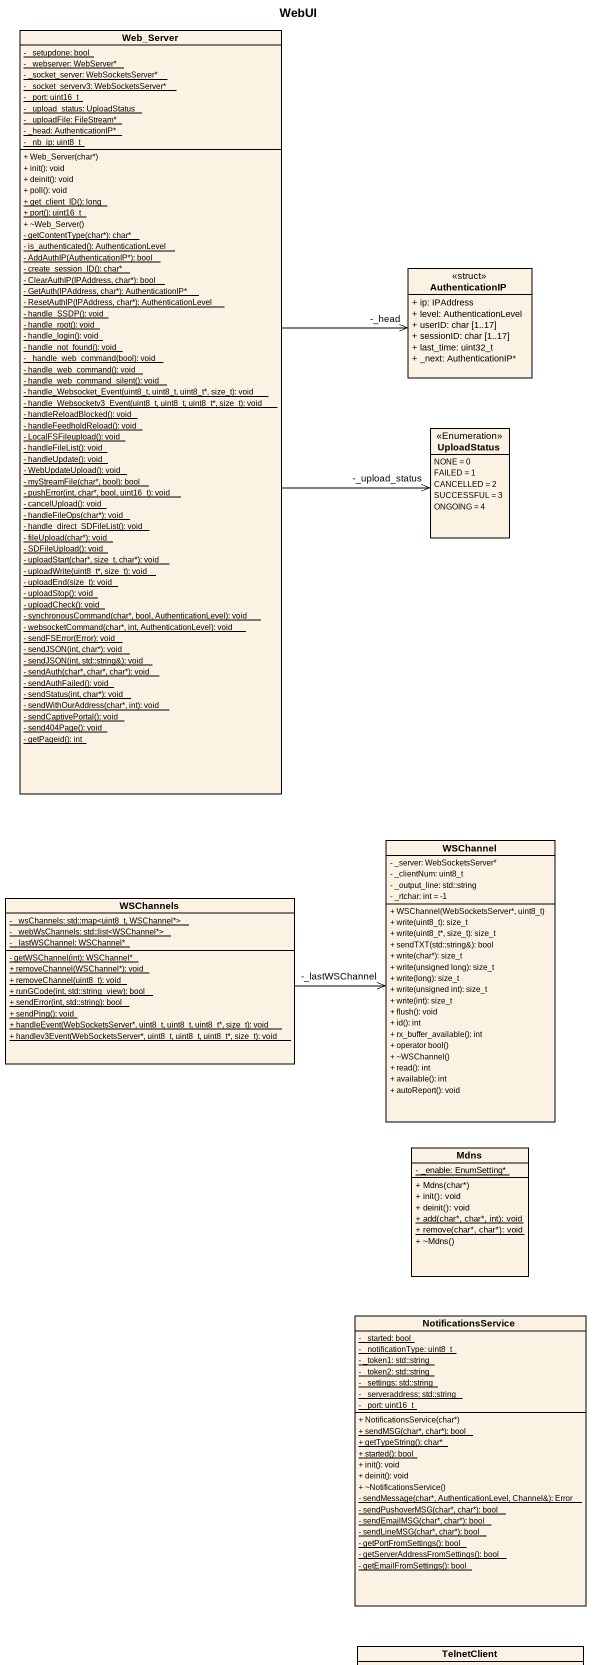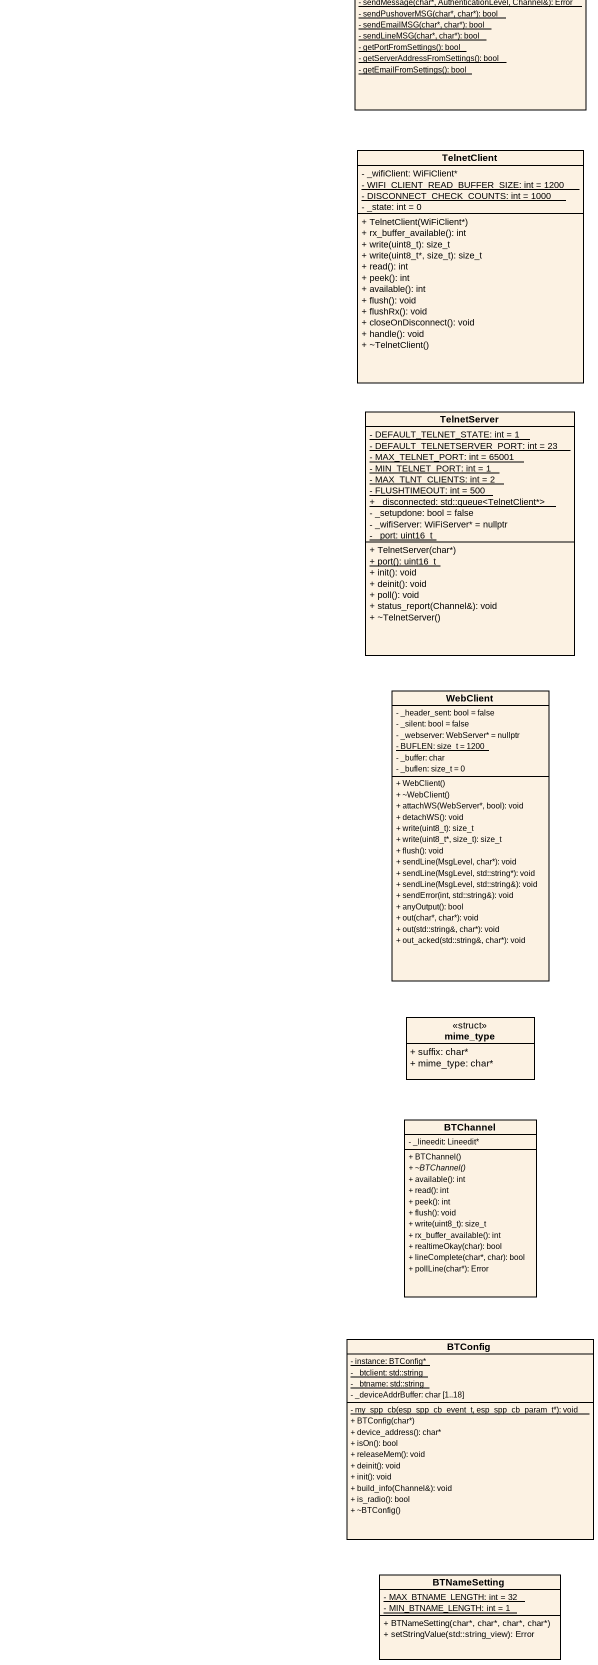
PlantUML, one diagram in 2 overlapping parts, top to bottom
@startuml
title WebUI
hide circle
hide empty members
skinparam classAttributeIconSize 0
class Web_Server {
  {static} - _setupdone: bool
  {static} - _webserver: WebServer*
  {static} - _socket_server: WebSocketsServer*
  {static} - _socket_serverv3: WebSocketsServer*
  {static} - _port: uint16_t
  {static} - _upload_status: UploadStatus
  {static} - _uploadFile: FileStream*
  {static} - _head: AuthenticationIP*
  {static} - _nb_ip: uint8_t
  + Web_Server(char*)
  + init(): void
  + deinit(): void
  + poll(): void
  {static} + get_client_ID(): long
  {static} + port(): uint16_t
  + ~Web_Server()
  {static} - getContentType(char*): char*
  {static} - is_authenticated(): AuthenticationLevel
  {static} - AddAuthIP(AuthenticationIP*): bool
  {static} - create_session_ID(): char*
  {static} - ClearAuthIP(IPAddress, char*): bool
  {static} - GetAuth(IPAddress, char*): AuthenticationIP*
  {static} - ResetAuthIP(IPAddress, char*): AuthenticationLevel
  {static} - handle_SSDP(): void
  {static} - handle_root(): void
  {static} - handle_login(): void
  {static} - handle_not_found(): void
  {static} - _handle_web_command(bool): void
  {static} - handle_web_command(): void
  {static} - handle_web_command_silent(): void
  {static} - handle_Websocket_Event(uint8_t, uint8_t, uint8_t*, size_t): void
  {static} - handle_Websocketv3_Event(uint8_t, uint8_t, uint8_t*, size_t): void
  {static} - handleReloadBlocked(): void
  {static} - handleFeedholdReload(): void
  {static} - LocalFSFileupload(): void
  {static} - handleFileList(): void
  {static} - handleUpdate(): void
  {static} - WebUpdateUpload(): void
  {static} - myStreamFile(char*, bool): bool
  {static} - pushError(int, char*, bool, uint16_t): void
  {static} - cancelUpload(): void
  {static} - handleFileOps(char*): void
  {static} - handle_direct_SDFileList(): void
  {static} - fileUpload(char*): void
  {static} - SDFileUpload(): void
  {static} - uploadStart(char*, size_t, char*): void
  {static} - uploadWrite(uint8_t*, size_t): void
  {static} - uploadEnd(size_t): void
  {static} - uploadStop(): void
  {static} - uploadCheck(): void
  {static} - synchronousCommand(char*, bool, AuthenticationLevel): void
  {static} - websocketCommand(char*, int, AuthenticationLevel): void
  {static} - sendFSError(Error): void
  {static} - sendJSON(int, char*): void
  {static} - sendJSON(int, std::string&): void
  {static} - sendAuth(char*, char*, char*): void
  {static} - sendAuthFailed(): void
  {static} - sendStatus(int, char*): void
  {static} - sendWithOurAddress(char*, int): void
  {static} - sendCaptivePortal(): void
  {static} - send404Page(): void
  {static} - getPageid(): int
}
class AuthenticationIP <<struct>> {
  + ip: IPAddress
  + level: AuthenticationLevel
  + userID: char [1..17]
  + sessionID: char [1..17]
  + last_time: uint32_t
  + _next: AuthenticationIP*
}
enum UploadStatus <<Enumeration>> {
  NONE = 0
  FAILED = 1
  CANCELLED = 2
  SUCCESSFUL = 3
  ONGOING = 4
}
class WSChannel {
  - _server: WebSocketsServer*
  - _clientNum: uint8_t
  - _output_line: std::string
  - _rtchar: int = -1
  + WSChannel(WebSocketsServer*, uint8_t)
  + write(uint8_t): size_t
  + write(uint8_t*, size_t): size_t
  + sendTXT(std::string&): bool
  + write(char*): size_t
  + write(unsigned long): size_t
  + write(long): size_t
  + write(unsigned int): size_t
  + write(int): size_t
  + flush(): void
  + id(): int
  + rx_buffer_available(): int
  + operator bool()
  + ~WSChannel()
  + read(): int
  + available(): int
  + autoReport(): void
}
class WSChannels {
  {static} - _wsChannels: std::map<uint8_t, WSChannel*>
  {static} - _webWsChannels: std::list<WSChannel*>
  {static} - _lastWSChannel: WSChannel*
  {static} - getWSChannel(int): WSChannel*
  {static} + removeChannel(WSChannel*): void
  {static} + removeChannel(uint8_t): void
  {static} + runGCode(int, std::string_view): bool
  {static} + sendError(int, std::string): bool
  {static} + sendPing(): void
  {static} + handleEvent(WebSocketsServer*, uint8_t, uint8_t, uint8_t*, size_t): void
  {static} + handlev3Event(WebSocketsServer*, uint8_t, uint8_t, uint8_t*, size_t): void
}
class Mdns {
  {static} - _enable: EnumSetting*
  + Mdns(char*)
  + init(): void
  + deinit(): void
  {static} + add(char*, char*, int): void
  {static} + remove(char*, char*): void
  + ~Mdns()
}
class NotificationsService {
  {static} - _started: bool
  {static} - _notificationType: uint8_t
  {static} - _token1: std::string
  {static} - _token2: std::string
  {static} - _settings: std::string
  {static} - _serveraddress: std::string
  {static} - _port: uint16_t
  + NotificationsService(char*)
  {static} + sendMSG(char*, char*): bool
  {static} + getTypeString(): char*
  {static} + started(): bool
  + init(): void
  + deinit(): void
  + ~NotificationsService()
  {static} - sendMessage(char*, AuthenticationLevel, Channel&): Error
  {static} - sendPushoverMSG(char*, char*): bool
  {static} - sendEmailMSG(char*, char*): bool
  {static} - sendLineMSG(char*, char*): bool
  {static} - getPortFromSettings(): bool
  {static} - getServerAddressFromSettings(): bool
  {static} - getEmailFromSettings(): bool
}
class TelnetClient {
  - _wifiClient: WiFiClient*
  {static} - WIFI_CLIENT_READ_BUFFER_SIZE: int = 1200
  {static} - DISCONNECT_CHECK_COUNTS: int = 1000
  - _state: int = 0
  + TelnetClient(WiFiClient*)
  + rx_buffer_available(): int
  + write(uint8_t): size_t
  + write(uint8_t*, size_t): size_t
  + read(): int
  + peek(): int
  + available(): int
  + flush(): void
  + flushRx(): void
  + closeOnDisconnect(): void
  + handle(): void
  + ~TelnetClient()
}
class TelnetServer {
  {static} - DEFAULT_TELNET_STATE: int = 1
  {static} - DEFAULT_TELNETSERVER_PORT: int = 23
  {static} - MAX_TELNET_PORT: int = 65001
  {static} - MIN_TELNET_PORT: int = 1
  {static} - MAX_TLNT_CLIENTS: int = 2
  {static} - FLUSHTIMEOUT: int = 500
  {static} + _disconnected: std::queue<TelnetClient*>
  - _setupdone: bool = false
  - _wifiServer: WiFiServer* = nullptr
  {static} - _port: uint16_t
  + TelnetServer(char*)
  {static} + port(): uint16_t
  + init(): void
  + deinit(): void
  + poll(): void
  + status_report(Channel&): void
  + ~TelnetServer()
}
class WebClient {
  - _header_sent: bool = false
  - _silent: bool = false
  - _webserver: WebServer* = nullptr
  {static} - BUFLEN: size_t = 1200
  - _buffer: char
  - _buflen: size_t = 0
  + WebClient()
  + ~WebClient()
  + attachWS(WebServer*, bool): void
  + detachWS(): void
  + write(uint8_t): size_t
  + write(uint8_t*, size_t): size_t
  + flush(): void
  + sendLine(MsgLevel, char*): void
  + sendLine(MsgLevel, std::string*): void
  + sendLine(MsgLevel, std::string&): void
  + sendError(int, std::string&): void
  + anyOutput(): bool
  + out(char*, char*): void
  + out(std::string&, char*): void
  + out_acked(std::string&, char*): void
}
class mime_type <<struct>> {
  + suffix: char*
  + mime_type: char*
}
class BTChannel {
  - _lineedit: Lineedit*
  + BTChannel()
  {abstract} + ~BTChannel()
  + available(): int
  + read(): int
  + peek(): int
  + flush(): void
  + write(uint8_t): size_t
  + rx_buffer_available(): int
  + realtimeOkay(char): bool
  + lineComplete(char*, char): bool
  + pollLine(char*): Error
}
class BTConfig {
  {static} - instance: BTConfig*
  {static} - _btclient: std::string
  {static} - _btname: std::string
  - _deviceAddrBuffer: char [1..18]
  {static} - my_spp_cb(esp_spp_cb_event_t, esp_spp_cb_param_t*): void
  + BTConfig(char*)
  + device_address(): char*
  + isOn(): bool
  + releaseMem(): void
  + deinit(): void
  + init(): void
  + build_info(Channel&): void
  + is_radio(): bool
  + ~BTConfig()
}
class BTNameSetting {
  {static} - MAX_BTNAME_LENGTH: int = 32
  {static} - MIN_BTNAME_LENGTH: int = 1
  + BTNameSetting(char*, char*, char*, char*)
  + setStringValue(std::string_view): Error
}
Web_Server -right-> "-_head" AuthenticationIP
Web_Server -right-> "-_upload_status" UploadStatus
WSChannels -right-> "-_lastWSChannel" WSChannel
@enduml
